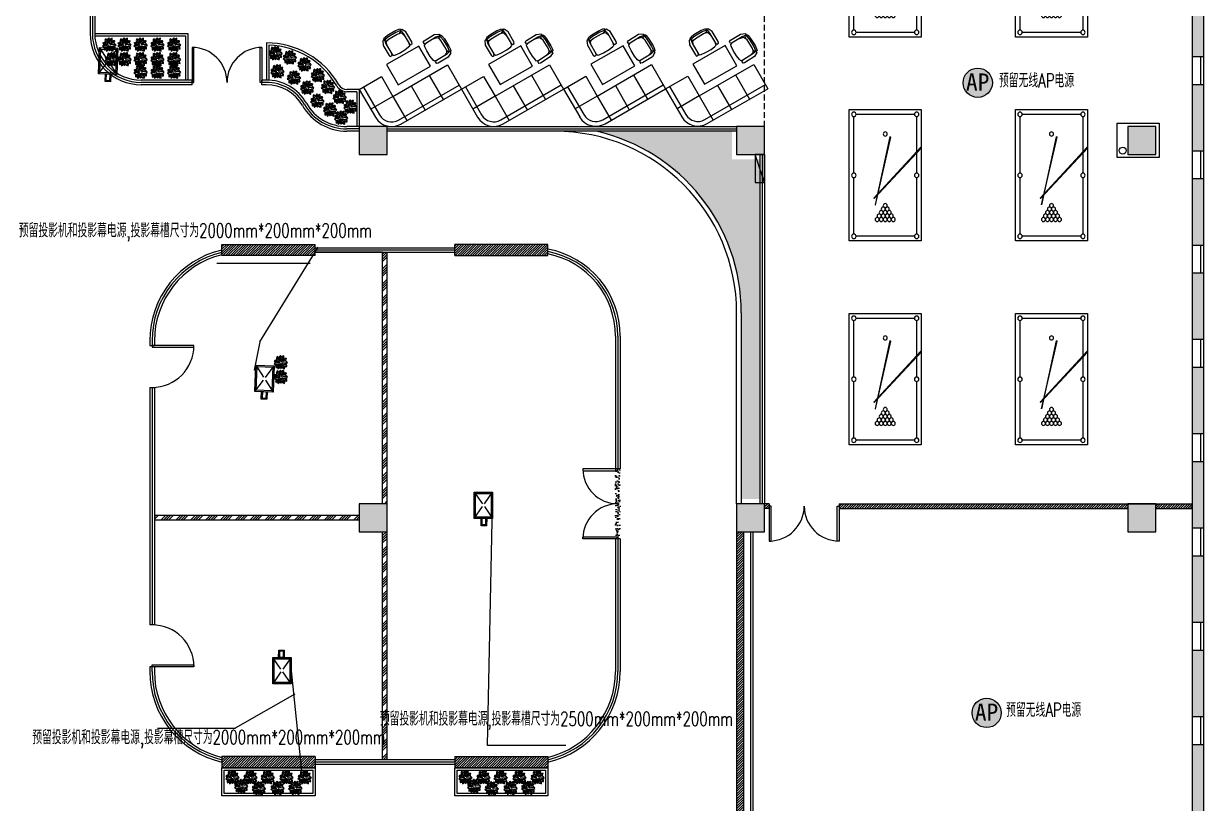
# Model space of a CAD drawing. Extents: x 243000 to 1039751, y -184758 to -16773.
# Drawn here: x 912341 to 937668, y -82371 to -65624 of the extents above; entities that cross this region are included whole.
import ezdxf
from ezdxf.enums import TextEntityAlignment as Align

# ---------------------------------------------------------------- set-up
doc = ezdxf.new("R2010")
doc.units = 0
doc.header["$LTSCALE"] = 1000
doc.header["$MEASUREMENT"] = 0
doc.linetypes.add('HIDDEN2', pattern=[0.1875, 0.125, -0.0625])
for name, color, linetype in [('_PAS CABLE TRAY', 7, 'CONTINUOUS'), ('LH', 3, 'CONTINUOUS'), ('WALL', 7, 'CONTINUOUS'), ('Z-TEXT', 7, 'CONTINUOUS'), ('会议', 7, 'CONTINUOUS'), ('地坪虚线', 250, 'CONTINUOUS'), ('家具', 2, 'CONTINUOUS'), ('植物', 250, 'CONTINUOUS'), ('消火栓', 1, 'CONTINUOUS'), ('玻璃线', 5, 'CONTINUOUS'), ('轴线标注', 1, 'CONTINUOUS'), ('门', 3, 'CONTINUOUS'), ('隔断', 5, 'CONTINUOUS')]:
    doc.layers.add(name, color=color, linetype=linetype)
doc.styles.add('CHINESE', font='')
doc.styles.add('ROMANS', font='romans.shx', dxfattribs={"width": 0.7, "bigfont": 'hzdxf.shx'})
doc.styles.get('CHINESE').set_extended_font_data('NSimSun')
pattern_1 = [(45, (490930.923, 22153.9), (-26.5165043, 26.5165043), [])]
pattern_2 = [(45, (490930.92, 22153.9), (-159.09903, 159.09903), []), (45, (490983.96, 22153.9), (-159.09903, 159.09903), []), (45, (491037, 22153.9), (-159.09903, 159.09903), []), (45, (491090.02, 22153.9), (-159.09903, 159.09903), [])]

# ---------------------------------------------------------------- blocks, each defined once
blk = doc.blocks.new('_fzh')
at = {"layer": 'WALL'}
blk.add_hatch(color=7, dxfattribs=at).paths.add_polyline_path([(0.5, 0.5), (-0.5, 0.5), (-0.5, -0.5), (0.5, -0.5)])
at = {"layer": 'WALL', "color": 7}
blk.add_lwpolyline([(-0.5, -0.5), (0.5, -0.5), (0.5, 0.5), (-0.5, 0.5)], close=True, dxfattribs=at)
blk = doc.blocks.new('fddhdrfgqeyre')
at = {"layer": '家具', "color": 7}
for p, q in [((764582, -93385), (764587, -93384)), ((764896, -94843), (764582, -93385)), ((764587, -93384), (764919, -94838)), ((764557, -93526), (764561, -93522)), ((765563, -94626), (764557, -93526)), ((764561, -93522), (765580, -94609)), ((765580, -94609), (765563, -94626)), ((764919, -94838), (764896, -94843))]:
    blk.add_line(p, q, dxfattribs=at)
blk.add_lwpolyline([(764024, -92610), (764024, -95430), (765574, -95430), (765574, -92610)], close=True, dxfattribs=at)
for points in [[(764124, -92758), (764124, -93972)], [(765426, -92710), (764172, -92710)], [(765474, -93972), (765474, -92758)], [(764124, -94068), (764124, -95282)], [(765474, -95282), (765474, -94068)], [(764172, -95330), (765426, -95330)]]:
    blk.add_lwpolyline(points, dxfattribs=at)
for centre, radius in [((764124, -92710), 48), ((765474, -92710), 48), ((764626, -93071), 43.2), ((764626, -93071), 43.2), ((764669, -93146), 43.2), ((764713, -93071), 43.2), ((764713, -93221), 43.2), ((764756, -93146), 43.2), ((764799, -93071), 43.2), ((764799, -93221), 43.2), ((764842, -93146), 43.2), ((764885, -93071), 43.2), ((764885, -93221), 43.2), ((764929, -93146), 43.2), ((764972, -93071), 43.2), ((764756, -93295), 43.2), ((764799, -93370), 43.2), ((764842, -93295), 43.2), ((764124, -94020), 48), ((765474, -94020), 48), ((764799, -94907), 43.2), ((764124, -95330), 48), ((765474, -95330), 48)]:
    blk.add_circle(centre, radius, dxfattribs=at)
blk = doc.blocks.new('drtj')
at = {"layer": '家具', "color": 7, "linetype": 'ByBlock'}
for p, q in [((-3061, -222023), (-3204, -222135)), ((-3040, -222050), (-3183, -222162)), ((-3164, -222205), (-3003, -222079)), ((-2991, -221983), (-3061, -222023)), ((-2970, -222010), (-3040, -222050)), ((-3003, -222079), (-2960, -222060)), ((-2957, -221971), (-2991, -221983)), ((-2936, -221998), (-2970, -222010)), ((-2960, -222060), (-2929, -222007)), ((-2910, -222050), (-2960, -222060)), ((-2943, -221989), (-2957, -221971)), ((-2916, -221968), (-2943, -221989)), ((-2929, -222007), (-2943, -221989)), ((-2929, -222007), (-2878, -222054)), ((-2824, -222012), (-2916, -221968)), ((-2836, -222108), (-2910, -222050)), ((-2878, -222054), (-2725, -222252)), ((-2671, -222210), (-2824, -222012)), ((-3266, -222240), (-3293, -222261)), ((-3293, -222261), (-3273, -222361)), ((-3260, -222192), (-3280, -222222)), ((-3280, -222222), (-3266, -222240)), ((-3273, -222361), (-3120, -222559)), ((-3266, -222240), (-3252, -222258)), ((-3204, -222135), (-3260, -222192)), ((-3239, -222219), (-3259, -222249)), ((-3252, -222258), (-3202, -222248)), ((-3252, -222258), (-3219, -222319)), ((-3183, -222162), (-3239, -222219)), ((-3219, -222319), (-3066, -222517)), ((-3215, -222287), (-3202, -222248)), ((-3178, -222373), (-3215, -222287)), ((-3202, -222248), (-3164, -222205)), ((-2799, -222396), (-2726, -222325)), ((-2726, -222325), (-2706, -222295)), ((-2725, -222252), (-2695, -222272)), ((-2706, -222295), (-2725, -222252)), ((-2695, -222272), (-2659, -222244)), ((-2659, -222244), (-2671, -222210)), ((-3120, -222559), (-3090, -222579)), ((-3090, -222579), (-3054, -222551)), ((-3066, -222517), (-3029, -222546)), ((-3054, -222551), (-3066, -222517)), ((-3029, -222546), (-2995, -222534)), ((-2995, -222534), (-2907, -222480)), ((-2907, -222480), (-2799, -222396))]:
    blk.add_line(p, q, dxfattribs=at)
at = {"layer": '家具', "color": 7}
for p, q in [((-3190, -222345), (-3198, -222347)), ((-3083, -222577), (-3089, -222578))]:
    blk.add_line(p, q, dxfattribs=at)
blk = doc.blocks.new('4234252')
at = {"layer": '植物', "color": 250}
for centre, major_axis, start_param, end_param in [((240791, -95879), (0, 180), -0.359457, 0.901022), ((240963, -97343), (0, 1610), 0.057769, 0.208197), ((240758, -95601), (0, 197), 2.58517, 3.623046), ((240719, -95760), (0, 116), -0.590484, 0.523971), ((240727, -95641), (0, 68.6), 1.837662, 3.28234), ((241967, -90706), (0, 5161), 2.859263, 2.883945), ((240808, -95861), (0, 100), 0.866574, 2.12611), ((240879, -95940), (0, 167), 0.529927, 1.415675), ((240871, -95579), (0, 135), 0.993138, 2.941338), ((241088, -95435), (0, 361), 1.768065, 2.394191), ((240732, -95664), (0, 164), -1.536179, -0.266269), ((240899, -95887), (0, 130), 0.536111, 2.111388), ((241170, -96028), (0, 420), 0.851058, 1.394467), ((240732, -95789), (0, 181), 3.564494, 4.731128), ((240941, -95570), (0, 111), 0.524495, 1.44463), ((241174, -95583), (0, 333), 1.236152, 1.684397), ((241015, -95642), (0, 153), 0.043698, 1.674423), ((240841, -95531), (0, 80.5), 4.636915, 5.505824), ((241062, -95764), (0, 188), 1.685863, 2.993944), ((240592, -95901), (0, 353), 4.598653, 5.009933), ((241158, -95713), (0, 278), 0.639486, 1.52962), ((240434, -96310), (0, 763), -1.079212, -0.769242), ((240804, -95514), (0, 230), 3.782582, 4.816003), ((241023, -95802), (0, 149), -1.139226, 0.796843), ((241024, -96038), (0, 327), -0.422616, 0.324932), ((241023, -95509), (0, 268), 2.842055, 3.671774), ((240901, -95911), (0, 157), 4.459149, 5.917613), ((241124, -95786), (0, 203), 0.122173, 0.899859), ((241061, -95680), (0, 105), -0.445664, 0.775754), ((240962, -95983), (0, 210), -0.986532, -0.211254), ((241049, -95853), (0, 80.1), 4.540681, 6.538815), ((240970, -95533), (0, 156), 3.800502, 4.372702), ((240537, -95587), (0, 392), 3.724097, 3.920593), ((240934, -95878), (0, 69.9), 1.664297, 2.699348), ((240882, -95893), (0, 55.6), 3.671935, 4.903974), ((241111, -95627), (0, 240), 2.774119, 3.178977)]:
    blk.add_ellipse(centre, major_axis=major_axis, ratio=0.897571, start_param=start_param, end_param=end_param, dxfattribs=at)
blk = doc.blocks.new('542422')
at = {"layer": '消火栓'}
blk.add_hatch(color=7, dxfattribs=at).paths.add_polyline_path([(116564, 164856), (115964, 164656), (116564, 164656)])
at = {"layer": '消火栓', "color": 7}
blk.add_line((116564, 164856), (115964, 164656), dxfattribs=at)
blk.add_lwpolyline([(115964, 164856), (115964, 164656), (116564, 164656), (116564, 164856)], close=True, dxfattribs=at)
blk = doc.blocks.new('ap')
at = {"layer": '_PAS CABLE TRAY', "linetype": 'ByBlock'}
h = blk.add_hatch(color=6, dxfattribs=at)
h.set_gradient(color1=(255, 0, 191), one_color=1, tint=1, name='SPHERICAL')
h.paths.add_polyline_path([(398747, 179710, 1), (398153, 179710, 1)])
at = {"layer": '_PAS CABLE TRAY', "color": 24, "linetype": 'ByBlock'}
blk.add_circle((398450, 179710), 297, dxfattribs=at)
at = {"layer": '_PAS CABLE TRAY', "color": 6, "linetype": 'ByBlock', "insert": (398210, 179900), "char_height": 350, "width": 670, "attachment_point": 1, "style": 'CHINESE'}
blk.add_mtext('{\\fSimSun|b0|i0|c0|p2;\\C4;AP}', dxfattribs=at)

msp = doc.modelspace()

# ---------------------------------------------------------------- hatches: boundary and pattern name
at = {"layer": 'LH'}
h = msp.add_hatch(dxfattribs=at)
h.set_pattern_fill('AR-CONC', scale=20, style=0)
h.set_pattern_definition([(50, (490930.92, 22153.9), (143.452037, -12.550427), [15, -165]), (355, (490930.92, 22153.9), (-27.750267, 150.438427), [12, -132]), (100.4514, (490942.88, 22152.85), (115.701876, 137.88791), [12.74804, -140.228422]), (46.1842, (490930.92, 22193.9), (213.44821, -33.1038), [22.5, -247.5]), (96.6356, (490948.7, 22191.14), (186.93254, 194.82357), [19.12206, -210.3426]), (351.1842, (490930.92, 22193.9), (186.93239, 194.82372), [18, -198]), (21, (490950.92, 22183.9), (119.38141, -80.523778), [15, -165]), (326, (490950.92, 22183.9), (48.663066, 145.03001), [12, -132]), (71.4514, (490960.87, 22177.19), (168.044526, 64.5061), [12.74804, -140.228422]), (37.5, (490930.923, 22153.9), (2.431971, 66.578771), [0, -130.4, 0, -134, 0, -132.5]), (7.5, (490930.92, 22153.9), (52.613907, 78.882342), [0, -76.4, 0, -127.4, 0, -50.5]), (327.5, (490886.323, 22153.9), (106.764487, -4.5109743), [0, -50, 0, -156, 0, -207]), (317.5, (490866.32, 22153.9), (116.637234, 20.020996), [0, -65, 0, -103.6, 0, -147])])
h.paths.add_polyline_path([(925148.4, -75186), (925148.4, -76686), (925048.4, -76686), (925048.4, -75186)])
at = {"layer": 'WALL'}
for points in [[(937668.4, -64911), (937428.4, -64911), (937428.4, -66336), (937668.4, -66336)], [(937428.4, -68361), (937668.4, -68361), (937668.4, -66936), (937428.4, -66936)], [(937668.4, -68961), (937428.4, -68961), (937428.4, -70386), (937668.4, -70386)], [(937428.4, -72411), (937668.4, -72411), (937668.4, -70986), (937428.4, -70986)], [(937668.4, -73011), (937428.4, -73011), (937428.4, -74436), (937668.4, -74436)], [(937668.4, -75036), (937428.4, -75036), (937428.4, -76461), (937668.4, -76461)], [(937668.4, -77061), (937428.4, -77061), (937428.4, -78486), (937668.4, -78486)], [(937428.4, -80511), (937668.4, -80511), (937668.4, -79086), (937428.4, -79086)], [(937428.4, -82536), (937668.4, -82536), (937668.4, -81111), (937428.4, -81111)]]:
    msp.add_hatch(color=7, dxfattribs=at).paths.add_polyline_path(points)
h = msp.add_hatch(dxfattribs=at)
h.set_pattern_fill('ANSI31', scale=300, style=0)
h.set_pattern_definition(pattern_1)
h.paths.add_polyline_path([(918598.4, -70606), (918598.4, -70366), (916598.4, -70366), (916598.4, -70606)])
h = msp.add_hatch(dxfattribs=at)
h.set_pattern_fill('ANSI31', scale=300, style=0)
h.set_pattern_definition(pattern_1)
h.paths.add_polyline_path([(921598.4, -70366), (921598.4, -70606), (923598.4, -70606), (923598.4, -70366)])
h = msp.add_hatch(dxfattribs=at)
h.set_pattern_fill('ANSI34', scale=300, style=0)
h.set_pattern_definition(pattern_2)
h.paths.add_polyline_path([(920048.4, -70536), (920148.4, -70536), (920148.4, -75936), (920048.4, -75936)])
h = msp.add_hatch(dxfattribs=at)
h.set_pattern_fill('ANSI31', scale=300, style=0)
h.set_pattern_definition(pattern_1)
h.paths.add_polyline_path([(928248.4, -75936), (928248.4, -76036), (928348.4, -76036), (928348.4, -75936)])
h = msp.add_hatch(dxfattribs=at)
h.set_pattern_fill('ANSI31', scale=300, style=0)
h.set_pattern_definition(pattern_1)
h.paths.add_polyline_path([(936048.4, -75936), (929848.4, -75936), (929848.4, -76036), (936048.4, -76036)])
h = msp.add_hatch(dxfattribs=at)
h.set_pattern_fill('ANSI31', scale=300, style=0)
h.set_pattern_definition(pattern_1)
h.paths.add_polyline_path([(937428.4, -76036), (937428.4, -75936), (936648.4, -75936), (936648.4, -76036)])
h = msp.add_hatch(dxfattribs=at)
h.set_pattern_fill('ANSI34', scale=300, style=0)
h.set_pattern_definition(pattern_2)
h.paths.add_polyline_path([(915148.4, -76186), (919548.4, -76186), (919548.4, -76286), (915148.4, -76286)])
h = msp.add_hatch(dxfattribs=at)
h.set_pattern_fill('ANSI34', scale=300, style=0)
h.set_pattern_definition(pattern_2)
h.paths.add_polyline_path([(920048.4, -76536), (920148.4, -76536), (920148.4, -81436), (920048.4, -81436)])
h = msp.add_hatch(dxfattribs=at)
h.set_pattern_fill('ANSI31', scale=300, style=0)
h.set_pattern_definition(pattern_1)
h.paths.add_polyline_path([(927648.4, -76536), (927798.4, -76536), (927798.4, -84036), (927648.4, -84036)])
h = msp.add_hatch(dxfattribs=at)
h.set_pattern_fill('ANSI31', scale=300, style=0)
h.set_pattern_definition(pattern_1)
h.paths.add_polyline_path([(916598.4, -81366), (916598.4, -81606), (918598.4, -81606), (918598.4, -81366)])
h = msp.add_hatch(dxfattribs=at)
h.set_pattern_fill('ANSI31', scale=300, style=0)
h.set_pattern_definition(pattern_1)
h.paths.add_polyline_path([(921598.4, -81366), (921598.4, -81606), (923598.4, -81606), (923598.4, -81366)])
at = {"layer": '植物'}
h = msp.add_hatch(dxfattribs=at)
h.set_pattern_fill('AR-SAND', scale=100, style=0)
h.set_pattern_definition([(37.5, (462801.61, 16619.42), (-6.299336, 192.682377), [0, -152, 0, -170, 0, -162.5]), (7.5, (462801.61, 16619.42), (176.97767, 282.2146), [0, -82, 0, -137, 0, -52.5]), (327.5, (462678.61, 16619.42), (311.414186, 0.565905), [0, -50, 0, -180, 0, -235]), (317.5, (462678.6, 16619.42), (300.61266, 87.76756), [0, -25, 0, -118, 0, -135])])
h.paths.add_polyline_path([(928148.4, -68536), (927548.4, -68536), (927548.4, -67936), (924637.3, -67936, -0.3500061), (927748.4, -71836), (927748.4, -75836), (928148.4, -75836)])

# ---------------------------------------------------------------- linework, layer by layer
at = {"layer": 'WALL', "color": 7}
for p, q in [((913768.4, -62676), (913768.4, -65836)), ((913818.4, -62676), (913818.4, -65836)), ((913868.4, -62676), (913868.4, -65836)), ((937428.4, -64911), (937428.4, -66336)), ((937668.4, -64911), (937668.4, -66336)), ((937668.4, -66336), (937428.4, -66336)), ((915958.4, -66836), (914868.4, -66836)), ((915958.4, -66936), (915958.4, -66836)), ((917548.4, -66836), (917458.4, -66836)), ((917458.4, -66936), (917458.4, -66836)), ((915958.4, -66886), (914868.4, -66886)), ((915958.4, -66936), (914868.4, -66936)), ((917548.4, -66886), (917458.4, -66886)), ((917548.4, -66936), (917458.4, -66936)), ((937428.4, -66936), (937428.4, -68361)), ((937668.4, -66936), (937428.4, -66936)), ((937668.4, -66936), (937668.4, -68361)), ((919548.4, -67836), (919280.5, -67836)), ((920148.4, -67836), (927648.4, -67836)), ((919548.4, -67886), (919280.5, -67886)), ((919548.4, -67936), (919280.5, -67936)), ((920148.4, -67886), (927648.4, -67886)), ((927648.4, -67936), (920148.4, -67936)), ((937668.4, -68361), (937428.4, -68361)), ((928148.4, -68436), (928148.4, -75936)), ((928198.4, -68436), (928198.4, -75936)), ((928248.4, -68436), (928248.4, -75936)), ((937428.4, -68961), (937428.4, -70386)), ((937668.4, -68961), (937428.4, -68961)), ((937668.4, -68961), (937668.4, -70386)), ((916598.4, -70366), (918598.4, -70366)), ((916598.4, -70606), (916598.4, -70366)), ((918598.4, -70606), (918598.4, -70366)), ((923598.4, -70366), (921598.4, -70366)), ((921598.4, -70606), (921598.4, -70366)), ((923598.4, -70606), (923598.4, -70366)), ((937668.4, -70386), (937428.4, -70386)), ((918598.4, -70606), (916598.4, -70606)), ((920048.4, -75936), (920048.4, -70536)), ((920148.4, -75936), (920148.4, -70536)), ((921598.4, -70606), (923598.4, -70606)), ((937428.4, -70986), (937428.4, -72411)), ((937668.4, -70986), (937428.4, -70986)), ((937668.4, -70986), (937668.4, -72411)), ((937668.4, -72411), (937428.4, -72411)), ((937428.4, -73011), (937428.4, -74436)), ((937668.4, -73011), (937428.4, -73011)), ((937668.4, -73011), (937668.4, -74436)), ((937668.4, -74436), (937428.4, -74436)), ((937428.4, -75036), (937428.4, -76461)), ((937668.4, -75036), (937428.4, -75036)), ((937668.4, -75036), (937668.4, -76461)), ((928348.4, -75936), (928248.4, -75936)), ((928248.4, -75936), (928248.4, -76036)), ((928348.4, -75936), (928348.4, -76036)), ((929848.4, -75936), (937428.4, -75936)), ((929848.4, -75936), (929848.4, -76036)), ((919548.4, -76186), (915148.4, -76186)), ((928348.4, -76036), (928248.4, -76036)), ((929848.4, -76036), (936048.4, -76036)), ((936648.4, -76036), (937428.4, -76036)), ((919548.4, -76286), (915148.4, -76286)), ((937668.4, -76461), (937428.4, -76461)), ((920048.4, -81436), (920048.4, -76536)), ((920148.4, -81436), (920148.4, -76536)), ((927648.4, -76536), (927648.4, -89336)), ((927798.4, -76536), (927798.4, -86216)), ((937428.4, -77061), (937428.4, -78486)), ((937668.4, -77061), (937428.4, -77061)), ((937668.4, -77061), (937668.4, -78486)), ((937668.4, -78486), (937428.4, -78486)), ((937428.4, -79086), (937428.4, -80511)), ((937668.4, -79086), (937428.4, -79086)), ((937668.4, -79086), (937668.4, -80511)), ((937668.4, -80511), (937428.4, -80511)), ((937428.4, -81111), (937428.4, -82536)), ((937668.4, -81111), (937428.4, -81111)), ((937668.4, -81111), (937668.4, -82536)), ((918598.4, -81366), (916598.4, -81366)), ((916598.4, -81366), (916598.4, -81606)), ((918598.4, -81366), (918598.4, -81606)), ((921598.4, -81366), (923598.4, -81366)), ((921598.4, -81366), (921598.4, -81606)), ((923598.4, -81366), (923598.4, -81606)), ((918598.4, -81606), (916598.4, -81606)), ((921598.4, -81606), (923598.4, -81606))]:
    msp.add_line(p, q, dxfattribs=at)
msp.add_lwpolyline([(935817.9, -67765.3), (936720.7, -67765.3), (936720.7, -68497.1), (935817.9, -68497.1)], close=True, dxfattribs=at)
msp.add_circle((935937.2, -68350.9), 75, dxfattribs=at)
for centre, radius, start, end in [((914868.4, -65836), 1100, 180, 270), ((914868.4, -65836), 1050, 180, 270), ((914868.4, -65836), 1000, 180, 270), ((917548.4, -67836), 1000, 30, 90), ((917548.4, -67836), 950, 30, 90), ((917548.4, -67836), 900, 30, 90), ((919280.5, -66836), 1050, 210, 270), ((919280.5, -66836), 1000, 210, 270), ((919280.5, -66836), 1100, 210, 270)]:
    msp.add_arc(centre, radius, start, end, dxfattribs=at)
at = {"layer": '会议', "color": 6}
for p, q in [((913971.3, -66138.6), (914137.9, -66399.1)), ((914178.3, -66400.7), (914365.7, -66154.7)), ((913948.2, -66703.1), (914135.5, -66457)), ((914176, -66458.7), (914342.6, -66719.2)), ((917326.1, -72960), (917492.7, -73220.5)), ((917533.1, -73222.1), (917720.5, -72976.1)), ((917303, -73524.5), (917490.3, -73278.4)), ((917530.8, -73280.1), (917697.4, -73540.6)), ((922016, -75685.7), (922192.8, -75939.4)), ((922233.3, -75939.5), (922410.7, -75686.2)), ((922015.3, -76250.7), (922192.7, -75997.4)), ((922233.2, -75997.5), (922410, -76251.2)), ((917866, -79489.9), (917689.2, -79236.2)), ((918083.9, -79236.7), (917906.5, -79490)), ((917865.9, -79547.9), (917688.5, -79801.2)), ((918083.2, -79801.7), (917906.4, -79548))]:
    msp.add_line(p, q, dxfattribs=at)
for points in [[(913948.2, -66703.1), (913971.3, -66138.6), (914365.7, -66154.7), (914342.6, -66719.2)], [(913979.4, -66674.3), (914000, -66169.8), (914334.5, -66183.4), (914313.8, -66688)], [(914089.6, -66866.8), (914096.1, -66706.1), (914215.1, -66710.9), (914208.5, -66871.7)], [(914114, -66849), (914119.9, -66704.6), (914192, -66707.6), (914186.1, -66851.9)], [(917303, -73524.5), (917326.1, -72960), (917720.5, -72976.1), (917697.4, -73540.6)], [(917334.2, -73495.7), (917354.8, -72991.2), (917689.3, -73004.9), (917668.6, -73509.4)], [(917444.4, -73688.2), (917450.9, -73527.5), (917569.9, -73532.3), (917563.3, -73693.1)], [(917468.8, -73670.4), (917474.7, -73526), (917546.8, -73529), (917540.9, -73673.3)], [(922015.3, -76250.7), (922016, -75685.7), (922410.7, -75686.2), (922410, -76251.2)], [(922045.3, -76220.7), (922046, -75715.8), (922380.7, -75716.2), (922380.1, -76221.2)], [(922163, -76408.7), (922163.2, -76247.8), (922282.3, -76248), (922282.1, -76408.9)], [(922186.7, -76389.9), (922186.9, -76245.5), (922259.1, -76245.6), (922258.9, -76390)], [(918083.9, -79236.7), (918083.2, -79801.7), (917688.5, -79801.2), (917689.2, -79236.2)], [(918053.9, -79266.7), (918053.2, -79771.6), (917718.5, -79771.2), (917719.1, -79266.2)], [(917936.2, -79078.7), (917936, -79239.6), (917816.9, -79239.4), (917817.1, -79078.6)], [(917912.5, -79097.5), (917912.3, -79241.9), (917840.1, -79241.8), (917840.3, -79097.4)]]:
    msp.add_lwpolyline(points, close=True, dxfattribs=at)
at = {"layer": '地坪虚线', "color": 7, "linetype": 'HIDDEN2'}
msp.add_line((928248.4, -67836), (928248.4, -65152.4), dxfattribs=at)
at = {"layer": '家具', "color": 7}
for p, q in [((920271.2, -67187.8), (921440.3, -66512.8)), ((921440.3, -66512.8), (921740.3, -67032.4)), ((922463, -67184.2), (923632.2, -66509.2)), ((923632.2, -66509.2), (923932.2, -67028.8)), ((924654.9, -67180.6), (925824, -66505.6)), ((925824, -66505.6), (926124, -67025.2)), ((926846.7, -67177), (928015.9, -66502)), ((928015.9, -66502), (928315.9, -67021.6)), ((919548.4, -67036), (920024.8, -66761)), ((920024.8, -66761), (920271.2, -67187.8)), ((921050.6, -66737.8), (921350.6, -67257.4)), ((921740.3, -67032.4), (922216.6, -66757.4)), ((922216.6, -66757.4), (922463, -67184.2)), ((923242.5, -66734.2), (923542.5, -67253.8)), ((923932.2, -67028.8), (924408.5, -66753.8)), ((924408.5, -66753.8), (924654.9, -67180.6)), ((925434.3, -66730.6), (925734.3, -67250.2)), ((926124, -67025.2), (926600.3, -66750.2)), ((926600.3, -66750.2), (926846.7, -67177)), ((927626.2, -66727), (927926.2, -67246.6)), ((919548.4, -67036), (919894.9, -67636)), ((919635, -66986), (919981.5, -67586)), ((920391.3, -67695.8), (921690.3, -66945.8)), ((920441.3, -67782.4), (921740.3, -67032.4)), ((920660.9, -66962.8), (920960.9, -67482.4)), ((921740.3, -67032.4), (922086.7, -67632.4)), ((921826.9, -66982.4), (922173.3, -67582.4)), ((922583.1, -67692.2), (923882.2, -66942.2)), ((922633.1, -67778.8), (923932.2, -67028.8)), ((922852.7, -66959.2), (923152.7, -67478.8)), ((923932.2, -67028.8), (924278.6, -67628.8)), ((924018.8, -66978.8), (924365.2, -67578.8)), ((924775, -67688.6), (926074, -66938.6)), ((924825, -67775.2), (926124, -67025.2)), ((925044.6, -66955.6), (925344.6, -67475.2)), ((926124, -67025.2), (926470.4, -67625.2)), ((926210.6, -66975.2), (926557, -67575.2)), ((926966.8, -67685), (928265.9, -66935)), ((927016.8, -67771.6), (928315.9, -67021.6)), ((927236.5, -66952), (927536.5, -67471.6)), ((920271.2, -67187.8), (919794.9, -67462.8)), ((920271.2, -67187.8), (920571.2, -67707.4)), ((922463, -67184.2), (921986.7, -67459.2)), ((922463, -67184.2), (922763, -67703.8)), ((924654.9, -67180.6), (924178.6, -67455.6)), ((924654.9, -67180.6), (924954.9, -67700.2)), ((926846.7, -67177), (926370.4, -67452)), ((926846.7, -67177), (927146.7, -67696.6))]:
    msp.add_line(p, q, dxfattribs=at)
for points in [[(922324.9, -66502), (922574.9, -66935), (923267.8, -66535), (923017.8, -66102)], [(924516.8, -66498.4), (924766.8, -66931.5), (925459.6, -66531.5), (925209.6, -66098.4)], [(926708.7, -66494.9), (926958.7, -66927.9), (927651.5, -66527.9), (927401.5, -66094.9)], [(920133.1, -66505.6), (920383.1, -66938.6), (921075.9, -66538.6), (920825.9, -66105.6)]]:
    msp.add_lwpolyline(points, close=True, dxfattribs=at)
for centre, radius in [((920241.3, -67436), 300), ((922433.1, -67432.4), 300), ((924625, -67428.8), 300), ((926816.8, -67425.2), 300), ((920241.3, -67436), 400), ((922433.1, -67432.4), 400), ((924625, -67428.8), 400), ((926816.8, -67425.2), 400)]:
    msp.add_arc(centre, radius, 210, 300, dxfattribs=at)
at = {"layer": '玻璃线', "color": 7}
for p, q in [((937428.4, -66336), (937428.4, -66936)), ((937606.2, -66336), (937606.2, -66936)), ((937668.4, -66336), (937668.4, -66936)), ((937428.4, -68361), (937428.4, -68961)), ((937606.2, -68361), (937606.2, -68961)), ((937668.4, -68361), (937668.4, -68961)), ((937428.4, -70386), (937428.4, -70986)), ((937606.2, -70386), (937606.2, -70986)), ((937668.4, -70386), (937668.4, -70986)), ((918598.4, -70436), (921598.4, -70436)), ((918598.4, -70486), (921598.4, -70486)), ((918598.4, -70536), (921598.4, -70536)), ((920048.4, -70536), (918598.4, -70536)), ((925048.4, -72336), (925048.4, -75186)), ((925098.4, -72336), (925098.4, -75186)), ((925148.4, -72336), (925148.4, -75186)), ((937428.4, -72411), (937428.4, -73011)), ((937606.2, -72411), (937606.2, -73011)), ((937668.4, -72411), (937668.4, -73011)), ((915048.4, -72436), (915048.4, -72536)), ((915048.4, -72536), (915148.4, -72536)), ((915098.4, -72436), (915098.4, -72536)), ((915148.4, -72436), (915148.4, -72536)), ((915048.4, -73436), (915048.4, -78536)), ((915048.4, -73436), (915148.4, -73436)), ((915098.4, -73436), (915098.4, -78536)), ((915148.4, -73436), (915148.4, -78536)), ((937428.4, -74436), (937428.4, -75036)), ((937606.2, -74436), (937606.2, -75036)), ((937668.4, -74436), (937668.4, -75036)), ((925148.4, -75186), (925048.4, -75186)), ((937428.4, -76461), (937428.4, -77061)), ((937606.2, -76461), (937606.2, -77061)), ((937668.4, -76461), (937668.4, -77061)), ((925048.4, -76686), (925048.4, -79536)), ((925148.4, -76686), (925048.4, -76686)), ((925098.4, -76686), (925098.4, -79536)), ((925148.4, -76686), (925148.4, -79536)), ((937428.4, -78486), (937428.4, -79086)), ((937606.2, -78486), (937606.2, -79086)), ((937668.4, -78486), (937668.4, -79086)), ((915148.4, -78536), (915048.4, -78536)), ((915048.4, -79436), (915048.4, -79536)), ((915148.4, -79436), (915048.4, -79436)), ((915098.4, -79536), (915098.4, -79436)), ((915148.4, -79436), (915148.4, -79536)), ((937428.4, -80511), (937428.4, -81111)), ((937606.2, -80511), (937606.2, -81111)), ((937668.4, -80511), (937668.4, -81111)), ((921598.4, -81436), (918598.4, -81436)), ((921598.4, -81486), (918598.4, -81486)), ((921598.4, -81536), (918598.4, -81536))]:
    msp.add_line(p, q, dxfattribs=at)
for centre, radius, start, end in [((917048.4, -72436), 2000, 103.00288, 180), ((917048.4, -72436), 1950, 103.34236, 180), ((917048.4, -72436), 1900, 103.70023, 180), ((923248.4, -72336), 1900, 0, 79.38489), ((923248.4, -72336), 1850, 0, 79.09453), ((923248.4, -72336), 1800, 0, 78.78773), ((917048.4, -79536), 2000, 180, 256.99712), ((917048.4, -79536), 1950, 180, 256.65764), ((917048.4, -79536), 1900, 180, 256.29977), ((923148.4, -79536), 2000, 283.00288, 0), ((923148.4, -79536), 1900, 283.70023, 0), ((923148.4, -79536), 1950, 283.34236, 0)]:
    msp.add_arc(centre, radius, start, end, dxfattribs=at)
at = {"layer": '轴线标注', "color": 1}
for p, q in [((917412.4, -72458.1), (918664.8, -70423.3)), ((916489.2, -70771.5), (918494.6, -70771.5)), ((917412.4, -72458.1), (917290.4, -73067.9)), ((922301.9, -81124.7), (922410, -75956.5)), ((918080.4, -79455.6), (918304.8, -81668)), ((916893.8, -80745.2), (918172.9, -80016.6)), ((915212.6, -80755.1), (916893.8, -80755.1)), ((923983.1, -81124.7), (922301.9, -81124.7))]:
    msp.add_line(p, q, dxfattribs=at)
at = {"layer": '门', "color": 7}
for points in [[(915958.4, -66886), (915998.4, -66886), (915998.4, -66136), (915958.4, -66136)], [(917458.4, -66886), (917418.4, -66886), (917418.4, -66136), (917458.4, -66136)], [(915098.4, -72576), (915998.4, -72576), (915998.4, -72536), (915098.4, -72536)], [(924348.4, -75226), (925098.4, -75226), (925098.4, -75186), (924348.4, -75186)], [(928348.4, -76736), (928388.4, -76736), (928388.4, -75986), (928348.4, -75986)], [(929848.4, -76736), (929808.4, -76736), (929808.4, -75986), (929848.4, -75986)], [(924348.4, -76646), (925098.4, -76646), (925098.4, -76686), (924348.4, -76686)], [(915098.4, -79396), (915998.4, -79396), (915998.4, -79436), (915098.4, -79436)]]:
    msp.add_lwpolyline(points, close=True, dxfattribs=at)
for centre, radius, start, end in [((915958.4, -66886), 750, 0, 90), ((917458.4, -66886), 750, 90, 180), ((915098.4, -72536), 900, 270, 0), ((925098.4, -75186), 750, 180, 270), ((925098.4, -76686), 750, 90, 180), ((928348.4, -75986), 750, 270, 0), ((929848.4, -75986), 750, 180, 270), ((915098.4, -79436), 900, 0, 90)]:
    msp.add_arc(centre, radius, start, end, dxfattribs=at)
at = {"layer": '隔断', "color": 7}
for p, q in [((913868.4, -65836), (915868.4, -65836)), ((915868.4, -65836), (915868.4, -66836)), ((913868.4, -65886), (915818.4, -65886)), ((915818.4, -65886), (915818.4, -66836)), ((917558.4, -66036), (917558.4, -66836)), ((917608.4, -66087), (917608.4, -66836)), ((919548.4, -67036), (919280.5, -67036)), ((919498.4, -67086), (919280.5, -67086)), ((919498.4, -67086), (919498.4, -67836)), ((919548.4, -67036), (919548.4, -67836)), ((927648.4, -75936), (927648.4, -71836)), ((927748.4, -71836), (927748.4, -75936)), ((927948.4, -76536), (927948.4, -84036)), ((927998.4, -76536), (927998.4, -84036)), ((916598.4, -81606), (918598.4, -81606)), ((923598.4, -81606), (921598.4, -81606))]:
    msp.add_line(p, q, dxfattribs=at)
for points in [[(916598.4, -81606), (918598.4, -81606), (918598.4, -82206), (916598.4, -82206)], [(916648.4, -81656), (918548.4, -81656), (918548.4, -82156), (916648.4, -82156)], [(921598.4, -81606), (923598.4, -81606), (923598.4, -82206), (921598.4, -82206)], [(921648.4, -81656), (923548.4, -81656), (923548.4, -82156), (921648.4, -82156)]]:
    msp.add_lwpolyline(points, close=True, dxfattribs=at)
for centre, radius, start, end in [((917548.4, -67836), 1800, 30, 89.68169), ((917548.4, -67836), 1750, 30, 88.03519), ((919280.5, -66836), 250, 210, 270), ((919280.5, -66836), 200, 210, 270), ((923748.4, -71836), 3900, 0, 90), ((923748.4, -71836), 4000, 0, 77.16143)]:
    msp.add_arc(centre, radius, start, end, dxfattribs=at)

# ---------------------------------------------------------------- block references
at = {"layer": '_PAS CABLE TRAY', "color": 6, "linetype": 'ByBlock', "xscale": 1.055999999982305, "yscale": 1.056000000011409, "zscale": 1.056}
for p in [(512061.1, -256668.6), (512252.4, -270201.1)]:
    msp.add_blockref('ap', p, dxfattribs=at)
at = {"layer": 'WALL', "color": 7, "xscale": 600, "yscale": 600, "zscale": 600}
for p in [(919848.4, -68136), (927948.4, -68136), (936348.4, -68136), (919848.4, -76236), (927948.4, -76236), (936348.4, -76236)]:
    msp.add_blockref('_fzh', p, dxfattribs=at)
at = {"layer": '家具', "color": 7, "xscale": -1}
for name, p, rotation in [('fddhdrfgqeyre', (166039, -158521.9), 180), ('fddhdrfgqeyre', (169608.2, -158521.9), 180), ('drtj', (995075.5, 143503.7), 339.8245598082123), ('drtj', (997267.4, 143507.3), 339.8245598082123), ('drtj', (999459.2, 143510.9), 339.8245598082123), ('drtj', (1001651.1, 143514.5), 339.8245598082123), ('fddhdrfgqeyre', (166039, -162901.8), 180), ('fddhdrfgqeyre', (169608.2, -162901.8), 180), ('fddhdrfgqeyre', (166039, -167281.6), 180), ('fddhdrfgqeyre', (169608.2, -167281.6), 180)]:
    msp.add_blockref(name, p, dxfattribs=dict(at, rotation=rotation))
at = {"layer": '家具', "color": 7, "rotation": 352.8198848975981}
for p in [(951099.4, 154114.7), (953291.3, 154118.3), (955483.2, 154121.9), (957675, 154125.5)]:
    msp.add_blockref('drtj', p, dxfattribs=at)
at = {"layer": '植物', "color": 7, "xscale": 0.5999999999767169, "yscale": 0.6000000000058208, "zscale": 0.6}
for p in [(769638.4, -8646.9), (769966.4, -8646.9), (770310.9, -8646.9), (770671.7, -8646.9), (771028.5, -8646.9), (769694.4, -8958.2), (769966.4, -8958.2), (770310.9, -8958.2), (770671.7, -8958.2), (771028.5, -8958.2), (773208.3, -8829.3), (773514.3, -8920.7), (773829.2, -9069.9), (770310.9, -9228.5), (770671.7, -9228.5), (771028.5, -9228.5), (773248.7, -9219), (774115.2, -9301.2), (773603.3, -9353.2), (773886.4, -9570.3), (774332.7, -9553), (774584.4, -9770.1), (774103.9, -9851), (774378.4, -10039.5), (774815.1, -9980.4), (774615.8, -10216.6), (773321.2, -15468.3), (773321.2, -15779.6), (772282.5, -24380.3), (772670.1, -24380.3), (773040.7, -24380.3), (773442.4, -24380.3), (773833.4, -24380.3), (777282.5, -24380.3), (777670.1, -24380.3), (778040.7, -24380.3), (778442.4, -24380.3), (778833.4, -24380.3), (772469, -24568.7), (772847.3, -24617.7), (773250.1, -24610.7), (773631.9, -24607.2), (777469, -24568.7), (777847.3, -24617.7), (778250.1, -24610.7), (778631.9, -24607.2)]:
    msp.add_blockref('4234252', p, dxfattribs=at)
at = {"layer": '消火栓', "color": 7, "rotation": 270}
msp.add_blockref('542422', (763392.5, 47528.1), dxfattribs=at)

# ---------------------------------------------------------------- texts
at = {"layer": 'Z-TEXT', "color": 3, "style": 'ROMANS', "width": 0.7}
for s, p in [('预留无线AP电源', (934085.7, -66995.3)), ('预留投影机和投影幕电源,投影幕槽尺寸为2000mm*200mm*200mm', (916028.3, -70214.5)), ('预留无线AP电源', (934239.2, -80514.3)), ('预留投影机和投影幕电源,投影幕槽尺寸为2500mm*200mm*200mm', (923778.2, -80701.4)), ('预留投影机和投影幕电源,投影幕槽尺寸为2000mm*200mm*200mm', (916317, -81100.2))]:
    msp.add_text(s, height=300, dxfattribs=at).set_placement(p, align=Align.CENTER)

doc.saveas('drawing.dxf')
